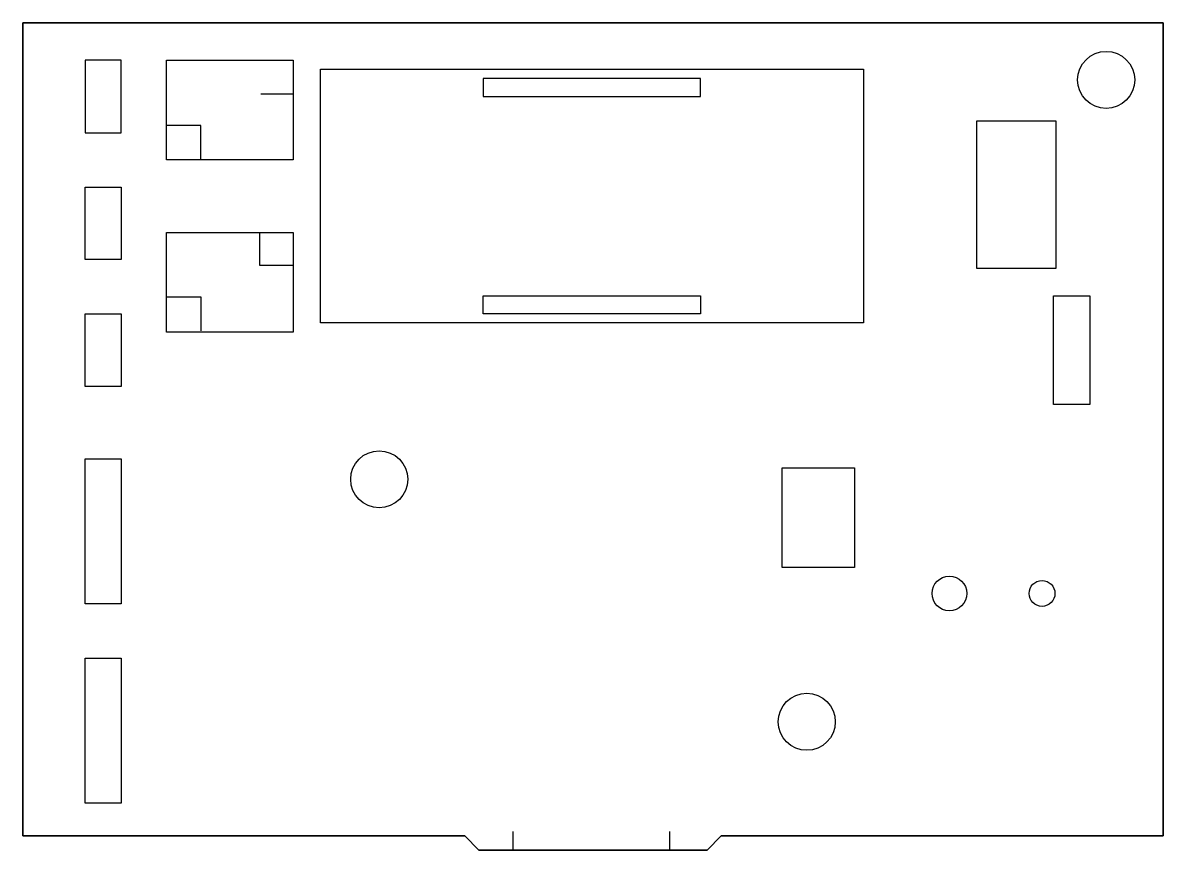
# Model space of a CAD drawing. Extents: x 122 to 202, y -103 to -45.
import ezdxf

# ---------------------------------------------------------------- set-up
doc = ezdxf.new("R2010")
doc.units = 0
doc.header["$MEASUREMENT"] = 0
doc.layers.add('BLACK', color=7, linetype='CONTINUOUS')

msp = doc.modelspace()

# ---------------------------------------------------------------- linework, layer by layer
at = {"layer": 'BLACK', "linetype": 'CONTINUOUS'}
for p, q in [((122, -102), (122, -45)), ((122, -45), (202, -45)), ((122, -45), (122, -102)), ((202, -45), (122, -45)), ((202, -45), (202, -102)), ((202, -102), (202, -45)), ((128.905, -47.625), (126.365, -47.625)), ((126.365, -47.625), (126.365, -52.705)), ((128.905, -52.705), (128.905, -47.625)), ((132.08, -47.625), (140.97, -47.625)), ((132.08, -54.61), (132.08, -47.625)), ((140.97, -47.625), (140.97, -54.61)), ((142.875, -66.04), (142.875, -48.26)), ((142.875, -48.26), (180.975, -48.26)), ((180.975, -48.26), (180.975, -66.04)), ((154.305, -48.895), (154.305, -50.165)), ((169.545, -48.895), (154.305, -48.895)), ((169.545, -50.165), (169.545, -48.895)), ((141, -50), (138.7, -50)), ((154.305, -50.165), (169.545, -50.165)), ((188.9, -51.9), (188.9, -62.2)), ((194.5, -51.9), (188.9, -51.9)), ((194.5, -62.2), (194.5, -51.9)), ((126.365, -52.705), (128.905, -52.705)), ((134.5, -52.2), (132.1, -52.2)), ((134.5, -54.6), (134.5, -52.2)), ((140.97, -54.61), (132.08, -54.61)), ((126.365, -61.595), (126.365, -56.515)), ((126.365, -56.515), (128.905, -56.515)), ((128.905, -56.515), (128.905, -61.595)), ((132.08, -66.675), (132.08, -59.69)), ((132.08, -59.69), (140.97, -59.69)), ((138.6, -59.7), (138.6, -62)), ((140.97, -59.69), (140.97, -66.675)), ((128.905, -61.595), (126.365, -61.595)), ((138.6, -62), (141, -62)), ((188.9, -62.2), (194.5, -62.2)), ((132.1, -64.2), (134.5, -64.2)), ((134.5, -64.2), (134.5, -66.6)), ((154.305, -64.135), (169.545, -64.135)), ((154.305, -65.405), (154.305, -64.135)), ((169.545, -64.135), (169.545, -65.405)), ((194.31, -71.755), (194.31, -64.135)), ((194.31, -64.135), (196.85, -64.135)), ((196.85, -64.135), (196.85, -71.755)), ((126.365, -70.485), (126.365, -65.405)), ((126.365, -65.405), (128.905, -65.405)), ((128.905, -65.405), (128.905, -70.485)), ((169.545, -65.405), (154.305, -65.405)), ((180.975, -66.04), (142.875, -66.04)), ((140.97, -66.675), (132.08, -66.675)), ((128.905, -70.485), (126.365, -70.485)), ((196.85, -71.755), (194.31, -71.755)), ((126.365, -85.725), (126.365, -75.565)), ((126.365, -75.565), (128.905, -75.565)), ((128.905, -75.565), (128.905, -85.725)), ((175.26, -83.185), (175.26, -76.2)), ((175.26, -76.2), (180.34, -76.2)), ((180.34, -76.2), (180.34, -83.185)), ((180.34, -83.185), (175.26, -83.185)), ((128.905, -85.725), (126.365, -85.725)), ((126.365, -99.695), (126.365, -89.535)), ((126.365, -89.535), (128.905, -89.535)), ((128.905, -89.535), (128.905, -99.06)), ((128.905, -99.06), (128.905, -99.695)), ((128.905, -99.695), (126.365, -99.695)), ((153, -102), (122, -102)), ((122, -102), (153, -102)), ((154, -103), (153, -102)), ((153, -102), (154, -103)), ((156.4, -103), (156.4, -101.7)), ((167.4, -103), (167.4, -101.7)), ((171, -102), (170, -103)), ((170, -103), (171, -102)), ((202, -102), (171, -102)), ((171, -102), (202, -102)), ((170, -103), (154, -103)), ((154, -103), (170, -103))]:
    msp.add_line(p, q, dxfattribs=at)
at = {"layer": 'BLACK'}
for centre, radius in [((198, -49), 2), ((147, -77), 2), ((187, -85), 1.217), ((193.5, -85), 0.906), ((177, -94), 2)]:
    msp.add_circle(centre, radius, dxfattribs=at)

doc.saveas('drawing.dxf')
